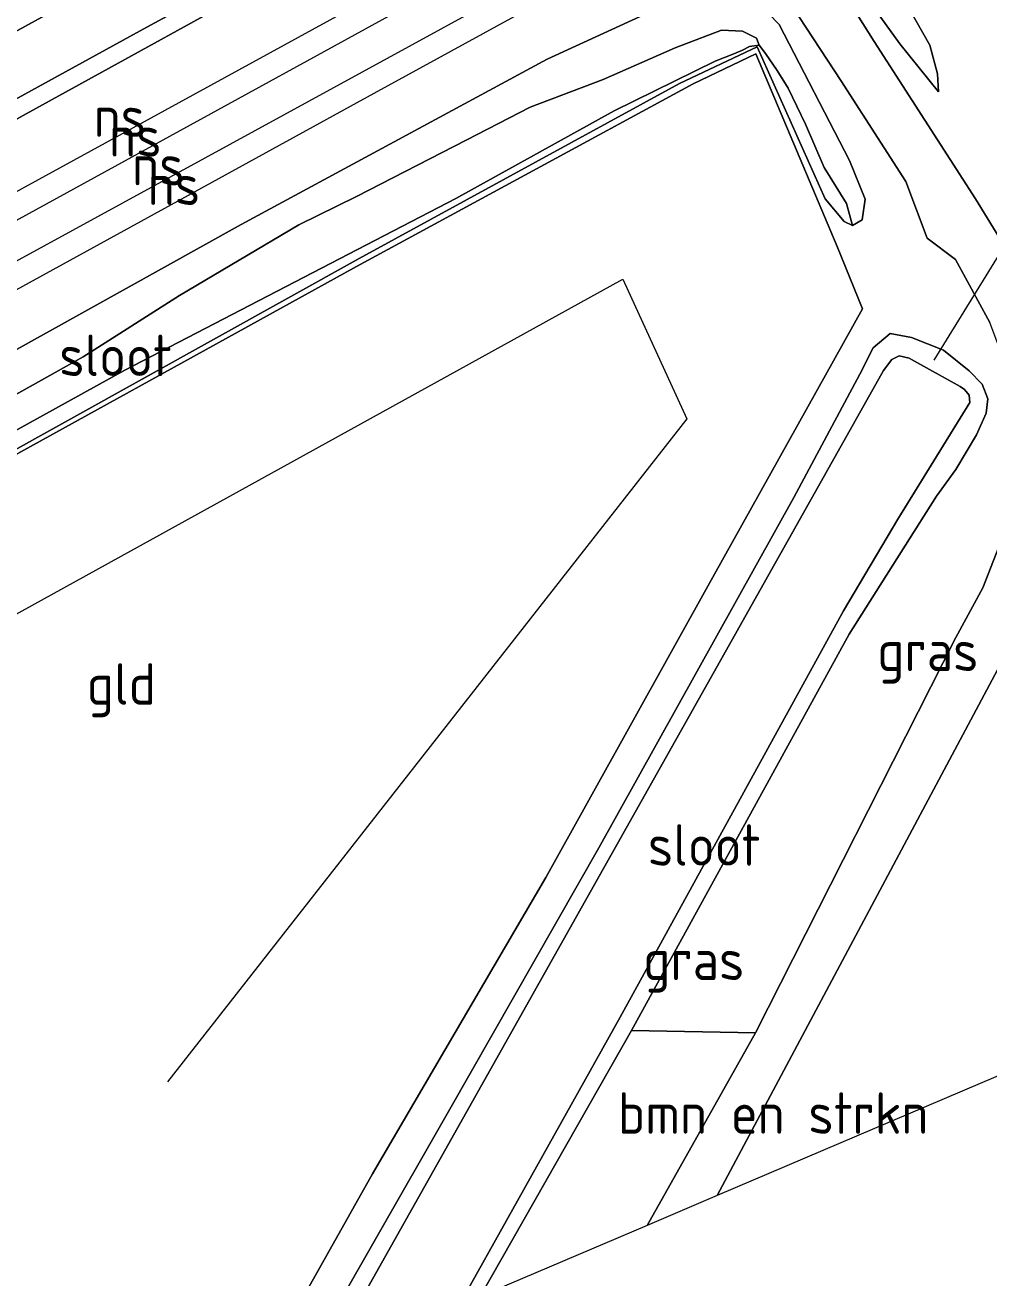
# Model space of a CAD drawing. Extents: x 253736 to 255979, y 477184 to 479215.
# Drawn here: x 254197.2 to 254255.4, y 477408.7 to 477484.3 of the extents above; entities that cross this region are included whole.
import ezdxf
from ezdxf.enums import TextEntityAlignment as Align

# ---------------------------------------------------------------- set-up
doc = ezdxf.new("R2010")
doc.units = 0
for name, color, linetype, lineweight in [('af-bs-doorgang', 8, 'Continuous', 18), ('af-bs-rasterhekwerk', 8, 'hekwerk', 18), ('bp-b5-bomenstruiken', 8, 'Continuous', 18), ('bp-b5-grasland', 8, 'Continuous', 18), ('gw-bs-insteekwatergang', 8, 'Continuous', 18), ('gw-bs-kruinlijn', 8, 'Continuous', 18), ('gw-bs-teenlijn', 8, 'Continuous', 18), ('kd-bs-opnamedtmgrens', 8, 'Continuous', 18), ('og-b5-grond_ingericht', 8, 'Continuous', 18), ('og-b5-spoor', 8, 'Continuous', 18), ('og-b5-water', 8, 'Continuous', 18), ('og-bs-hoogtelijn', 8, 'Continuous', 18), ('og-bs-hulpgeometrie', 8, 'Continuous', 18), ('og-bs-spoor', 8, 'Continuous', 18), ('og-bs-terreinafscheiding', 8, 'Continuous', 18), ('vh-b5-verh_soort', 8, 'Continuous', 18), ('wh-bs-duiker', 8, 'duiker', 18), ('wh-bs-greppel', 8, 'greppel', 18), ('wh-bs-waterlijn', 8, 'Continuous', 18)]:
    doc.layers.add(name, color=color, linetype=linetype, lineweight=lineweight)
doc.styles.add('rtw_iso', font='isocp.shx')
doc.linetypes.add('duiker', pattern='A,0,-2,[15,RTW.shx,S=1,R=0,X=0,Y=0],-2', length=4)
doc.linetypes.add('greppel', pattern='A,25.5,-0.01,[14,RTW.shx,S=1,R=0,X=0,Y=0],1,[14,RTW.shx,S=1,R=0,X=0,Y=0],1,[14,RTW.shx,S=1,R=0,X=0,Y=0],1,[14,RTW.shx,S=1,R=0,X=0,Y=0],1,[14,RTW.shx,S=1,R=0,X=0,Y=0],0.5,-0.01', length=30.02)
doc.linetypes.add('hekwerk', pattern='A,7,-1.5,[1,RTW.shx,S=0.75,R=0,X=0,Y=0],-1.5', length=10)

# ---------------------------------------------------------------- blocks, each defined once
blk = doc.blocks.new('dtbattr-r')
at = {"style": 'rtw_iso'}
blk.add_attdef('TAG', text='', height=2.5, dxfattribs=at).set_placement((0, 0), align=Align.MIDDLE_CENTER)
blk = doc.blocks.new('RW1 Buren totaal_ACAD_1_FMEBLOCK18')
at = {"layer": 'og-b5-grond_ingericht'}
for points in [[(21.272, -2.01, 23.277), (12.576, -5.709, 23.601), (13.543, -6.828, 23.514), (4.629, -13.492, 23.688), (1.945, -10.233, 23.702), (-21.272, -20.111, 23.778), (-0.157, 19.47, 23.601), (0.554, 19.924, 23.538), (1.226, 20.089, 23.517), (2.242, 20.111, 23.472), (3.376, 19.828, 23.433), (4.309, 19.175, 23.472), (5.502, 18.098, 23.403), (8.742, 14.725, 23.343), (19.659, 0.242, 23.274)], [(3.021, 4.883, 23.558), (-0.59, 7.412, 23.558), (-3.272, 3.205, 23.558), (0.242, 0.578, 23.558)], [(6.413, 1.742, 23.549), (-1.363, -3.769, 23.549), (0.147, -5.922, 23.549), (-0.255, -6.242, 23.549), (2.669, -10.36, 23.549), (3.104, -9.97, 23.549), (4.95, -12.521, 23.549), (12.737, -6.953, 23.549), (10.949, -4.464, 23.549), (11.976, -3.735, 23.549), (9.057, 0.37, 23.549), (7.95, -0.413, 23.549)]]:
    blk.add_polyline3d(points, close=True, dxfattribs=at)
blk = doc.blocks.new('RW1 Buren totaal_ACAD_1_FMEBLOCK24')
at = {"layer": 'bp-b5-grasland'}
blk.add_polyline3d([(28.669, 17.33, 22.649), (46.329, 27.208, 22.763), (54.18, 31.599, 22.922), (56.862, 32.986, 23.447), (57.702, 32.18, 23.393), (58.228, 31.31, 23.423), (57.7, 30.041, 23.369), (56.47, 28.845, 23.306), (52.866, 26.376, 23.264), (15.218, 5.687, 23.159)], dxfattribs=at)
blk = doc.blocks.new('dtbattr-l')
at = {"style": 'rtw_iso'}
blk.add_attdef('TAG', (0, 0), '', height=2.5, dxfattribs=at)
blk = doc.blocks.new('Deel_d28hz')
at = {"layer": 'af-bs-doorgang'}
blk.add_polyline3d([(254246.261, 477470.975, 23.621), (254247.788, 477467.224, 23.678)], dxfattribs=at)
at = {"layer": 'af-bs-rasterhekwerk'}
for points in [[(254089.671, 477388.592, 23.623), (254092.836, 477400.287, 23.807), (254126.632, 477418.998, 24.095), (254131.581, 477421.952, 23.918), (254134.231, 477423.437, 23.717), (254136.904, 477425.47, 23.552), (254137.763, 477426.188, 23.498), (254163.768, 477440.311, 23.135), (254190.379, 477454.969, 23.123), (254217.236, 477469.772, 23.039), (254237.562, 477480.808, 23.09), (254241.339, 477482.61, 23.243), (254246.261, 477470.975, 23.621)], [(254247.788, 477467.224, 23.678), (254238.848, 477451.201, 23.36), (254228.668, 477432.884, 23.42), (254218.2, 477414.992, 23.465), (254211.169, 477402.496, 23.528)]]:
    blk.add_polyline3d(points, dxfattribs=at)
at = {"layer": 'bp-b5-bomenstruiken'}
blk.add_polyline3d([(254241.329, 477423.504, 23.766), (254234.778, 477411.88, 23.862), (254224.698, 477407.592, 23.429), (254233.848, 477423.653, 23.498)], close=True, dxfattribs=at)
at = {"layer": 'bp-b5-grasland'}
for points in [[(254257.489, 477469.166, 23.907), (254254.621, 477473.863, 23.88), (254248.49, 477483.363, 23.925), (254244.522, 477489.683, 24.081), (254244.42, 477491.066, 24.255), (254245.718, 477491.038, 24.047), (254246.005, 477489.539, 24.089), (254248.368, 477485.533, 23.963), (254250.041, 477483.222, 23.891), (254252.383, 477480.327, 23.756), (254252.317, 477481.41, 23.609), (254251.856, 477483.127, 23.567), (254250.244, 477485.989, 23.525), (254249.024, 477488.624, 23.585), (254249.089, 477490.039, 23.597), (254251.265, 477492.248, 23.567), (254264.272, 477498.479, 23.45)], [(254190.63, 477476.579, 23.225), (254204.57, 477484.23, 23.264), (254215.376, 477490.092, 23.321), (254220.31, 477492.67, 23.321), (254222.856, 477494.204, 23.315), (254224.409, 477495.499, 23.363), (254226.178, 477496.811, 23.378), (254229.007, 477498.29, 23.453), (254230.037, 477498.452, 23.792), (254228.902, 477497.662, 23.792), (254227.253, 477496.565, 23.807), (254225.165, 477494.898, 23.819), (254222.659, 477493.009, 23.849), (254220.556, 477491.778, 23.879), (254213.595, 477487.994, 23.897), (254197.872, 477479.305, 23.822), (254177.553, 477468.112, 23.816)], [(254256.021, 477452.846, 23.679), (254255.049, 477450.366, 23.7), (254253.429, 477447.374, 23.709), (254241.329, 477423.504, 23.766), (254233.848, 477423.653, 23.498), (254246.982, 477447.574, 23.339), (254252.254, 477455.905, 23.36), (254253.432, 477457.508, 23.441), (254254.679, 477459.608, 23.525), (254255.246, 477460.921, 23.603), (254255.358, 477461.788, 23.618), (254255.008, 477462.659, 23.684), (254254.227, 477463.476, 23.69), (254252.678, 477464.711, 23.732), (254250.737, 477465.479, 23.72), (254249.459, 477465.719, 23.666), (254248.425, 477464.859, 23.579), (254247.625, 477463.279, 23.522), (254243.635, 477455.822, 23.237), (254231.869, 477434.681, 23.267), (254222.869, 477418.892, 23.297), (254213.728, 477402.924, 23.261)], [(254211.169, 477402.496, 23.528), (254218.2, 477414.992, 23.465), (254228.668, 477432.884, 23.42), (254238.848, 477451.201, 23.36), (254247.788, 477467.224, 23.678), (254246.261, 477470.975, 23.621), (254241.339, 477482.61, 23.243), (254237.562, 477480.808, 23.09), (254217.236, 477469.772, 23.039), (254190.379, 477454.969, 23.123), (254163.768, 477440.311, 23.135), (254137.763, 477426.188, 23.498), (254136.904, 477425.47, 23.552), (254134.231, 477423.437, 23.717), (254131.581, 477421.952, 23.918), (254126.632, 477418.998, 24.095), (254092.836, 477400.287, 23.807)], [(254195.473, 477458.081, 23.117), (254217.398, 477470.264, 23.03), (254236.738, 477480.812, 23.12), (254241.423, 477483.037, 23.159), (254245.535, 477473.854, 23.525), (254246.687, 477472.483, 23.579), (254247.185, 477472.257, 23.666), (254247.778, 477472.593, 23.801), (254247.95, 477473.828, 23.801), (254247.013, 477476.17, 23.927), (254242.747, 477484.392, 23.861), (254241.489, 477485.683, 23.867), (254240.214, 477486.672, 23.888), (254239.221, 477486.905, 23.894), (254238.3, 477486.622, 23.894), (254240.128, 477488.507, 24.216), (254240.76, 477488.884, 24.201), (254242.288, 477487.412, 24.063), (254246.484, 477480.994, 23.916), (254250.402, 477474.901, 23.91), (254251.696, 477471.493, 23.895), (254253.409, 477470.191, 23.913), (254255.468, 477466.382, 23.832)], [(254193.856, 477463.2, 23.879), (254210.273, 477472.302, 23.774), (254228.746, 477482.295, 23.966), (254236.074, 477485.642, 23.909)], [(254242.747, 477484.392, 23.861), (254247.013, 477476.17, 23.927), (254247.95, 477473.828, 23.801), (254247.778, 477472.593, 23.801), (254247.185, 477472.257, 23.666), (254246.815, 477473.579, 22.919), (254245.47, 477475.752, 22.919), (254244.346, 477478.37, 22.919), (254243.297, 477480.536, 22.913), (254242.644, 477481.603, 22.901), (254241.935, 477482.637, 22.898), (254241.557, 477483.134, 22.868), (254241.387, 477483.549, 22.868), (254240.544, 477483.977, 22.868), (254239.273, 477484.033, 22.868), (254236.485, 477482.972, 22.868), (254232.12, 477481.053, 22.868), (254227.718, 477479.398, 22.868), (254223.851, 477477.39, 22.868), (254217.239, 477474.003, 22.868), (254213.754, 477472.292, 22.868), (254206.554, 477468.029, 22.868), (254200.735, 477464.326, 22.868), (254194.307, 477460.742, 22.868)], [(254185.351, 477453.626, 22.868), (254203.244, 477463.521, 22.868), (254223.236, 477473.884, 22.868), (254232.785, 477479.177, 22.868), (254238.892, 477482.161, 22.868), (254240.026, 477482.622, 22.868), (254240.541, 477482.84, 22.868), (254240.955, 477483.05, 22.868), (254241.557, 477483.134, 22.868), (254241.935, 477482.637, 22.898), (254242.644, 477481.603, 22.901), (254243.297, 477480.536, 22.913), (254244.346, 477478.37, 22.919), (254245.47, 477475.752, 22.919), (254246.815, 477473.579, 22.919), (254247.185, 477472.257, 23.666), (254246.687, 477472.483, 23.579), (254245.535, 477473.854, 23.525), (254241.423, 477483.037, 23.159), (254236.738, 477480.812, 23.12), (254217.398, 477470.264, 23.03), (254195.473, 477458.081, 23.117)], [(254223.432, 477407.053, 22.553), (254233.159, 477424.459, 22.547), (254246.646, 477448.992, 22.58), (254249.922, 477454.514, 22.58), (254254.266, 477461.57, 22.58), (254254.232, 477462.006, 22.58), (254253.948, 477462.342, 22.58), (254253.69, 477462.526, 22.58), (254250.757, 477464.164, 22.58), (254250.609, 477464.243, 22.58), (254249.996, 477464.378, 22.58), (254249.56, 477464.148, 22.58), (254249.052, 477463.501, 22.58), (254240.228, 477447.783, 22.58), (254215.38, 477403.627, 22.64)], [(254213.728, 477402.924, 23.261), (254222.869, 477418.892, 23.297), (254231.869, 477434.681, 23.267), (254243.635, 477455.822, 23.237), (254247.625, 477463.279, 23.522), (254248.425, 477464.859, 23.579), (254249.459, 477465.719, 23.666), (254250.737, 477465.479, 23.72), (254252.678, 477464.711, 23.732), (254254.227, 477463.476, 23.69), (254255.008, 477462.659, 23.684), (254255.358, 477461.788, 23.618), (254255.246, 477460.921, 23.603), (254254.679, 477459.608, 23.525), (254253.432, 477457.508, 23.441), (254252.254, 477455.905, 23.36), (254246.982, 477447.574, 23.339), (254233.848, 477423.653, 23.498), (254224.698, 477407.592, 23.429)]]:
    blk.add_polyline3d(points, dxfattribs=at)
blk.add_polyline3d([(254252.383, 477480.327, 23.756), (254250.041, 477483.222, 23.891), (254248.368, 477485.533, 23.963), (254246.005, 477489.539, 24.089), (254245.718, 477491.038, 24.047), (254266.964, 477500.434, 23.504), (254264.272, 477498.479, 23.45), (254251.265, 477492.248, 23.567), (254249.089, 477490.039, 23.597), (254249.024, 477488.624, 23.585), (254250.244, 477485.989, 23.525), (254251.856, 477483.127, 23.567), (254252.317, 477481.41, 23.609)], close=True, dxfattribs=at)
at = {"layer": 'gw-bs-insteekwatergang'}
for points in [[(254110.016, 477436.764, 23.321), (254113.627, 477438.257, 23.201), (254118.433, 477440.617, 23.132), (254134.173, 477449.412, 23.174), (254152.426, 477459.337, 23.225), (254180.515, 477475.103, 23.159), (254218.163, 477495.792, 23.264), (254221.767, 477498.261, 23.306), (254222.996, 477499.457, 23.369), (254223.525, 477500.726, 23.423), (254222.998, 477501.596, 23.393), (254222.159, 477502.402, 23.447), (254220.803, 477501.92, 23.198), (254219.372, 477501.22, 22.934), (254214.58, 477498.56, 22.754), (254207.257, 477494.727, 22.754), (254189.053, 477484.667, 22.667), (254174.35, 477476.272, 22.595), (254169.093, 477473.305, 22.604), (254163.969, 477470.601, 23.024), (254148.867, 477461.878, 23.552), (254142.296, 477457.786, 23.465), (254127.74, 477449.473, 23.075)], [(254236.074, 477485.642, 23.909), (254228.746, 477482.295, 23.966), (254210.273, 477472.302, 23.774), (254193.856, 477463.2, 23.879)], [(254195.473, 477458.081, 23.117), (254217.398, 477470.264, 23.03), (254236.738, 477480.812, 23.12), (254241.423, 477483.037, 23.159), (254245.535, 477473.854, 23.525), (254246.687, 477472.483, 23.579), (254247.185, 477472.257, 23.666), (254247.778, 477472.593, 23.801), (254247.95, 477473.828, 23.801), (254247.013, 477476.17, 23.927), (254242.747, 477484.392, 23.861), (254241.489, 477485.683, 23.867), (254240.214, 477486.672, 23.888), (254239.221, 477486.905, 23.894), (254238.3, 477486.622, 23.894), (254236.074, 477485.642, 23.909)], [(254224.698, 477407.592, 23.429), (254233.848, 477423.653, 23.498), (254246.982, 477447.574, 23.339), (254252.254, 477455.905, 23.36), (254253.432, 477457.508, 23.441), (254254.679, 477459.608, 23.525), (254255.246, 477460.921, 23.603), (254255.358, 477461.788, 23.618), (254255.008, 477462.659, 23.684), (254254.227, 477463.476, 23.69), (254252.678, 477464.711, 23.732), (254250.737, 477465.479, 23.72), (254249.459, 477465.719, 23.666), (254248.425, 477464.859, 23.579), (254247.625, 477463.279, 23.522), (254243.635, 477455.822, 23.237), (254231.869, 477434.681, 23.267), (254222.869, 477418.892, 23.297), (254213.728, 477402.924, 23.261)]]:
    blk.add_polyline3d(points, dxfattribs=at)
at = {"layer": 'gw-bs-kruinlijn'}
for points in [[(254333.139, 477539.219, 23.861), (254304.197, 477523.572, 23.957), (254295.868, 477518.756, 24.023), (254293.205, 477516.957, 24.041), (254289.069, 477514.697, 24.041), (254284.434, 477512.773, 24.014), (254280.561, 477510.634, 24.014), (254267.827, 477503.204, 23.936), (254247.677, 477492.44, 23.978), (254245.718, 477491.038, 24.047), (254246.005, 477489.539, 24.089), (254248.368, 477485.533, 23.963), (254250.041, 477483.222, 23.891), (254252.383, 477480.327, 23.756)], [(254115.588, 477434.284, 23.663), (254124.811, 477439.435, 23.66), (254141.677, 477448.901, 23.732), (254161.303, 477459.411, 23.768), (254163.058, 477460.598, 23.762), (254164.394, 477461.762, 23.84), (254166.123, 477463.007, 23.882), (254168.319, 477464.2, 23.882), (254169.994, 477464.962, 23.798), (254171.735, 477465.336, 23.762), (254174.428, 477466.513, 23.795), (254177.553, 477468.112, 23.816), (254197.872, 477479.305, 23.822), (254213.595, 477487.994, 23.897), (254220.556, 477491.778, 23.879), (254222.659, 477493.009, 23.849), (254225.165, 477494.898, 23.819), (254227.253, 477496.565, 23.807), (254228.902, 477497.662, 23.792), (254230.037, 477498.452, 23.792)]]:
    blk.add_polyline3d(points, dxfattribs=at)
at = {"layer": 'gw-bs-teenlijn'}
for points in [[(254252.383, 477480.327, 23.756), (254252.317, 477481.41, 23.609), (254251.856, 477483.127, 23.567), (254250.244, 477485.989, 23.525), (254249.024, 477488.624, 23.585), (254249.089, 477490.039, 23.597), (254251.265, 477492.248, 23.567), (254264.272, 477498.479, 23.45), (254266.964, 477500.434, 23.504), (254280.96, 477508.818, 23.438), (254299.542, 477518.305, 23.294), (254334.415, 477537.35, 23.276)], [(254230.037, 477498.452, 23.792), (254229.007, 477498.29, 23.453), (254226.178, 477496.811, 23.378), (254224.409, 477495.499, 23.363), (254222.856, 477494.204, 23.315), (254220.31, 477492.67, 23.321), (254215.376, 477490.092, 23.321), (254204.57, 477484.23, 23.264), (254190.63, 477476.579, 23.225), (254178.489, 477469.645, 23.354), (254174.939, 477467.839, 23.291), (254171.161, 477466.239, 23.27), (254168.756, 477465.441, 23.309), (254166.802, 477464.554, 23.339), (254164.884, 477463.414, 23.36), (254163.535, 477462.149, 23.318), (254162.018, 477461.068, 23.33), (254158.921, 477459.241, 23.303), (254154.148, 477456.577, 23.243), (254137.215, 477447.289, 23.09), (254123.855, 477439.791, 23.174), (254118.57, 477436.778, 23.186), (254115.588, 477434.284, 23.663)]]:
    blk.add_polyline3d(points, dxfattribs=at)
at = {"layer": 'kd-bs-opnamedtmgrens'}
blk.add_polyline3d([(254377.604, 477474.071, 23.394), (254306.15, 477442.248, 23.589), (254284.312, 477432.956, 23.268), (254281.555, 477431.783, 23.277), (254272.859, 477428.083, 23.601), (254273.826, 477426.964, 23.514), (254264.912, 477420.3, 23.688), (254262.228, 477423.56, 23.702), (254239.011, 477413.682, 23.778), (254234.778, 477411.88, 23.862), (254224.698, 477407.592, 23.429), (254223.432, 477407.053, 22.553), (254215.38, 477403.627, 22.64), (254213.728, 477402.924, 23.261), (254211.157, 477401.831, 23.289), (254202.956, 477398.341, 23.546), (254140.218, 477371.647, 23.849), (254114.966, 477360.903, 23.654)], dxfattribs=at)
at = {"layer": 'og-b5-grond_ingericht'}
blk.add_polyline3d([(254246.261, 477470.975, 23.621), (254247.788, 477467.224, 23.678), (254238.848, 477451.201, 23.36), (254228.668, 477432.884, 23.42), (254218.2, 477414.992, 23.465), (254211.169, 477402.496, 23.528), (254150.946, 477419.749, 23.324), (254136.904, 477425.47, 23.552), (254137.763, 477426.188, 23.498), (254163.768, 477440.311, 23.135), (254190.379, 477454.969, 23.123), (254217.236, 477469.772, 23.039), (254237.562, 477480.808, 23.09), (254241.339, 477482.61, 23.243)], close=True, dxfattribs=at)
at = {"layer": 'og-b5-spoor'}
blk.add_polyline3d([(254177.553, 477468.112, 23.816), (254197.872, 477479.305, 23.822), (254213.595, 477487.994, 23.897), (254220.556, 477491.778, 23.879), (254222.659, 477493.009, 23.849), (254225.165, 477494.898, 23.819), (254227.253, 477496.565, 23.807), (254228.902, 477497.662, 23.792), (254230.037, 477498.452, 23.792), (254234.727, 477497.925, 24.27), (254235.486, 477496.742, 24.297), (254235.411, 477496.693, 24.294), (254237.116, 477493.633, 24.3), (254236.871, 477493.455, 24.288), (254238.761, 477490.064, 24.303), (254239.074, 477490.187, 24.297), (254240.128, 477488.507, 24.216), (254238.3, 477486.622, 23.894), (254236.074, 477485.642, 23.909), (254228.746, 477482.295, 23.966), (254210.273, 477472.302, 23.774), (254193.856, 477463.2, 23.879)], dxfattribs=at)
at = {"layer": 'og-b5-water'}
blk.add_polyline3d([(254194.307, 477460.742, 22.868), (254200.735, 477464.326, 22.868), (254206.554, 477468.029, 22.868), (254213.754, 477472.292, 22.868), (254217.239, 477474.003, 22.868), (254223.851, 477477.39, 22.868), (254227.718, 477479.398, 22.868), (254232.12, 477481.053, 22.868), (254236.485, 477482.972, 22.868), (254239.273, 477484.033, 22.868), (254240.544, 477483.977, 22.868), (254241.387, 477483.549, 22.868), (254241.557, 477483.134, 22.868), (254240.955, 477483.05, 22.868), (254240.541, 477482.84, 22.868), (254240.026, 477482.622, 22.868), (254238.892, 477482.161, 22.868), (254232.785, 477479.177, 22.868), (254223.236, 477473.884, 22.868), (254203.244, 477463.521, 22.868), (254185.351, 477453.626, 22.868)], dxfattribs=at)
blk.add_polyline3d([(254223.432, 477407.053, 22.553), (254215.38, 477403.627, 22.64), (254240.228, 477447.783, 22.58), (254249.052, 477463.501, 22.58), (254249.56, 477464.148, 22.58), (254249.996, 477464.378, 22.58), (254250.609, 477464.243, 22.58), (254250.757, 477464.164, 22.58), (254253.69, 477462.526, 22.58), (254253.948, 477462.342, 22.58), (254254.232, 477462.006, 22.58), (254254.266, 477461.57, 22.58), (254249.922, 477454.514, 22.58), (254246.646, 477448.992, 22.58), (254233.159, 477424.459, 22.547)], close=True, dxfattribs=at)
at = {"layer": 'og-bs-hoogtelijn'}
blk.add_polyline3d([(254159.215, 477428.113, 23.072), (254233.315, 477469.009, 23.003), (254237.19, 477460.574, 23.285), (254205.818, 477420.54, 23.375)], dxfattribs=at)
at = {"layer": 'og-bs-hulpgeometrie'}
blk.add_polyline3d([(254246.815, 477473.579, 22.919), (254247.185, 477472.257, 23.666)], dxfattribs=at)
at = {"layer": 'og-bs-terreinafscheiding'}
for points in [[(254284.312, 477432.956, 23.268), (254275.845, 477444.068, 23.211), (254269.81, 477451.917, 23.331), (254267.184, 477454.72, 23.493), (254265.514, 477456.348, 23.613), (254264.308, 477457.441, 23.655), (254263.005, 477459.006, 23.667), (254261.804, 477460.64, 23.757), (254260.327, 477463.202, 23.877), (254259.188, 477465.687, 23.889), (254257.489, 477469.166, 23.907), (254254.621, 477473.863, 23.88), (254248.49, 477483.363, 23.925), (254244.522, 477489.683, 24.081)], [(254234.778, 477411.88, 23.862), (254241.329, 477423.504, 23.766), (254253.429, 477447.374, 23.709), (254255.049, 477450.366, 23.7), (254256.021, 477452.846, 23.679), (254256.581, 477455.603, 23.67), (254256.813, 477458.181, 23.685), (254256.914, 477461.061, 23.697), (254256.499, 477463.65, 23.778), (254255.468, 477466.382, 23.832), (254253.409, 477470.191, 23.913), (254251.696, 477471.493, 23.895), (254250.402, 477474.901, 23.91), (254246.484, 477480.994, 23.916), (254242.288, 477487.412, 24.063)], [(254239.011, 477413.682, 23.778), (254260.126, 477453.263, 23.601), (254260.837, 477453.717, 23.538), (254261.509, 477453.881, 23.517), (254262.525, 477453.903, 23.472), (254263.659, 477453.621, 23.433), (254264.592, 477452.968, 23.472), (254265.785, 477451.891, 23.403), (254269.025, 477448.518, 23.343), (254279.942, 477434.035, 23.274), (254281.555, 477431.783, 23.277)], [(254241.329, 477423.504, 23.766), (254233.848, 477423.653, 23.498)]]:
    blk.add_polyline3d(points, dxfattribs=at)
at = {"layer": 'vh-b5-verh_soort'}
for points in [[(254260.126, 477453.263, 23.601), (254239.011, 477413.682, 23.778), (254234.778, 477411.88, 23.862), (254241.329, 477423.504, 23.766), (254253.429, 477447.374, 23.709), (254255.049, 477450.366, 23.7), (254256.021, 477452.846, 23.679)], [(254255.468, 477466.382, 23.832), (254253.409, 477470.191, 23.913), (254251.696, 477471.493, 23.895), (254250.402, 477474.901, 23.91), (254246.484, 477480.994, 23.916), (254242.288, 477487.412, 24.063), (254240.76, 477488.884, 24.201), (254241.012, 477489.034, 24.228), (254243.767, 477490.677, 24.213), (254244.42, 477491.066, 24.255), (254244.522, 477489.683, 24.081), (254248.49, 477483.363, 23.925), (254254.621, 477473.863, 23.88), (254257.489, 477469.166, 23.907)]]:
    blk.add_polyline3d(points, dxfattribs=at)
at = {"layer": 'wh-bs-duiker'}
blk.add_polyline3d([(254252.123, 477464.118, 23.273), (254258.709, 477474.815, 23.273)], dxfattribs=at)
at = {"layer": 'wh-bs-greppel'}
blk.add_polyline3d([(254246.815, 477473.579, 22.919), (254245.47, 477475.752, 22.919), (254244.346, 477478.37, 22.919), (254243.297, 477480.536, 22.913), (254242.644, 477481.603, 22.901), (254241.935, 477482.637, 22.898), (254241.557, 477483.134, 22.868)], dxfattribs=at)
at = {"layer": 'wh-bs-waterlijn'}
for points in [[(254241.557, 477483.134, 22.868), (254241.387, 477483.549, 22.868), (254240.544, 477483.977, 22.868), (254239.273, 477484.033, 22.868), (254236.485, 477482.972, 22.868), (254232.12, 477481.053, 22.868), (254227.718, 477479.398, 22.868), (254223.851, 477477.39, 22.868), (254217.239, 477474.003, 22.868), (254213.754, 477472.292, 22.868), (254206.554, 477468.029, 22.868), (254200.735, 477464.326, 22.868), (254194.307, 477460.742, 22.868)], [(254185.351, 477453.626, 22.868), (254203.244, 477463.521, 22.868), (254223.236, 477473.884, 22.868), (254232.785, 477479.177, 22.868), (254238.892, 477482.161, 22.868), (254240.026, 477482.622, 22.868), (254240.541, 477482.84, 22.868), (254240.955, 477483.05, 22.868), (254241.557, 477483.134, 22.868)], [(254215.38, 477403.627, 22.64), (254240.228, 477447.783, 22.58), (254249.052, 477463.501, 22.58), (254249.56, 477464.148, 22.58), (254249.996, 477464.378, 22.58), (254250.609, 477464.243, 22.58), (254250.757, 477464.164, 22.58), (254253.69, 477462.526, 22.58), (254253.948, 477462.342, 22.58), (254254.232, 477462.006, 22.58), (254254.266, 477461.57, 22.58), (254249.922, 477454.514, 22.58), (254246.646, 477448.992, 22.58), (254233.159, 477424.459, 22.547), (254223.432, 477407.053, 22.553)]]:
    blk.add_polyline3d(points, dxfattribs=at)
at = {"layer": 'bp-b5-bomenstruiken'}
ref = blk.add_blockref('dtbattr-r', (254233.015625, 477416.65625, 23.6642), dxfattribs=at)
ref.add_attrib('TAG', 'bmn en strkn', dxfattribs={"layer": '0', "height": 2.5, "style": 'rtw_iso'}).set_placement((254233.015625, 477416.65625, 23.6642), align=Align.BOTTOM_LEFT)
at = {"layer": 'bp-b5-grasland'}
blk.add_blockref('RW1 Buren totaal_ACAD_1_FMEBLOCK24', (254165.2965, 477469.416), dxfattribs=at)
ref = blk.add_blockref('dtbattr-r', (254248.679688, 477444.59375, 23.634354), dxfattribs=at)
ref.add_attrib('TAG', 'gras', dxfattribs={"layer": '0', "height": 2.5, "style": 'rtw_iso'}).set_placement((254248.679688, 477444.59375, 23.634354), align=Align.BOTTOM_LEFT)
ref = blk.add_blockref('dtbattr-r', (254234.546875, 477425.9375, 23.104743), dxfattribs=at)
ref.add_attrib('TAG', 'gras', dxfattribs={"layer": '0', "height": 2.5, "style": 'rtw_iso'}).set_placement((254234.546875, 477425.9375, 23.104743), align=Align.BOTTOM_LEFT)
at = {"layer": 'og-b5-grond_ingericht'}
blk.add_blockref('RW1 Buren totaal_ACAD_1_FMEBLOCK18', (254260.283, 477433.7925), dxfattribs=at)
ref = blk.add_blockref('dtbattr-r', (254200.945312, 477442.5625, 23.3798), dxfattribs=at)
ref.add_attrib('TAG', 'gld', dxfattribs={"layer": '0', "height": 2.5, "style": 'rtw_iso'}).set_placement((254200.945312, 477442.5625, 23.3798), align=Align.BOTTOM_LEFT)
at = {"layer": 'og-b5-water'}
ref = blk.add_blockref('dtbattr-r', (254199.28125, 477462.40625, 22.868), dxfattribs=at)
ref.add_attrib('TAG', 'sloot', dxfattribs={"layer": '0', "height": 2.5, "style": 'rtw_iso'}).set_placement((254199.28125, 477462.40625, 22.868), align=Align.BOTTOM_LEFT)
ref = blk.add_blockref('dtbattr-r', (254234.828125, 477432.84375, 22.578312), dxfattribs=at)
ref.add_attrib('TAG', 'sloot', dxfattribs={"layer": '0', "height": 2.5, "style": 'rtw_iso'}).set_placement((254234.828125, 477432.84375, 22.578312), align=Align.BOTTOM_LEFT)
at = {"layer": 'og-bs-spoor'}
ref = blk.add_blockref('dtbattr-l', (254201.369434, 477476.847705, 24.187365), dxfattribs=at)
ref.add_attrib('TAG', 'ns', dxfattribs={"layer": '0', "height": 2.5, "style": 'rtw_iso'}).set_placement((254201.369434, 477476.847705, 24.187365), align=Align.BOTTOM_LEFT)
ref = blk.add_blockref('dtbattr-l', (254202.304609, 477475.654502, 24.188864), dxfattribs=at)
ref.add_attrib('TAG', 'ns', dxfattribs={"layer": '0', "height": 2.5, "style": 'rtw_iso'}).set_placement((254202.304609, 477475.654502, 24.188864), align=Align.BOTTOM_LEFT)
ref = blk.add_blockref('dtbattr-l', (254203.693707, 477473.917922, 24.194266), dxfattribs=at)
ref.add_attrib('TAG', 'ns', dxfattribs={"layer": '0', "height": 2.5, "style": 'rtw_iso'}).set_placement((254203.693707, 477473.917922, 24.194266), align=Align.BOTTOM_LEFT)
ref = blk.add_blockref('dtbattr-l', (254204.636085, 477472.731314, 24.222428), dxfattribs=at)
ref.add_attrib('TAG', 'ns', dxfattribs={"layer": '0', "height": 2.5, "style": 'rtw_iso'}).set_placement((254204.636085, 477472.731314, 24.222428), align=Align.BOTTOM_LEFT)

msp = doc.modelspace()

# ---------------------------------------------------------------- linework, layer by layer
at = {"layer": 'bp-b5-grasland'}
msp.add_polyline3d([(254180.515, 477475.103, 23.159), (254218.163, 477495.792, 23.264), (254221.767, 477498.261, 23.306), (254222.996, 477499.457, 23.369), (254223.525, 477500.726, 23.423), (254222.998, 477501.596, 23.393), (254222.159, 477502.402, 23.447), (254224.607, 477503.711, 23.69), (254225.797, 477502.103, 23.735), (254227.197, 477500.467, 23.738), (254228.913, 477499.203, 23.741), (254230.037, 477498.452, 23.792), (254229.007, 477498.29, 23.453), (254226.178, 477496.811, 23.378), (254224.409, 477495.499, 23.363), (254222.856, 477494.204, 23.315), (254220.31, 477492.67, 23.321), (254215.376, 477490.092, 23.321), (254204.57, 477484.23, 23.264), (254190.63, 477476.579, 23.225)], dxfattribs=at)
at = {"layer": 'og-bs-spoor'}
for points in [[(254073.194, 477406.628, 23.932), (254124.363, 477434.68, 24.072), (254198.467, 477475.258, 24.186), (254268.624, 477513.684, 24.219), (254328.272, 477546.349, 24.222)], [(254074.185, 477405.543, 23.929), (254160.193, 477452.553, 24.081), (254228.125, 477489.819, 24.255), (254299.102, 477528.672, 24.285), (254329.12, 477545.107, 24.267)], [(254075.759, 477403.82, 23.932), (254132.329, 477434.843, 24.078), (254196.871, 477470.185, 24.189), (254266.834, 477508.464, 24.243), (254330.372, 477543.273, 24.204)], [(254076.798, 477402.683, 23.896), (254118.717, 477425.65, 24.117), (254166.465, 477451.779, 24.165), (254218.31, 477480.237, 24.243), (254275.406, 477511.509, 24.246), (254331.232, 477542.013, 24.186)]]:
    msp.add_polyline3d(points, dxfattribs=at)

# ---------------------------------------------------------------- block references
at = {"linetype": 'ByBlock'}
msp.add_blockref('Deel_d28hz', (0, 0), dxfattribs=at)
msp.add_blockref('Deel_d28hz', (0, 0), dxfattribs=at)

doc.saveas('drawing.dxf')
